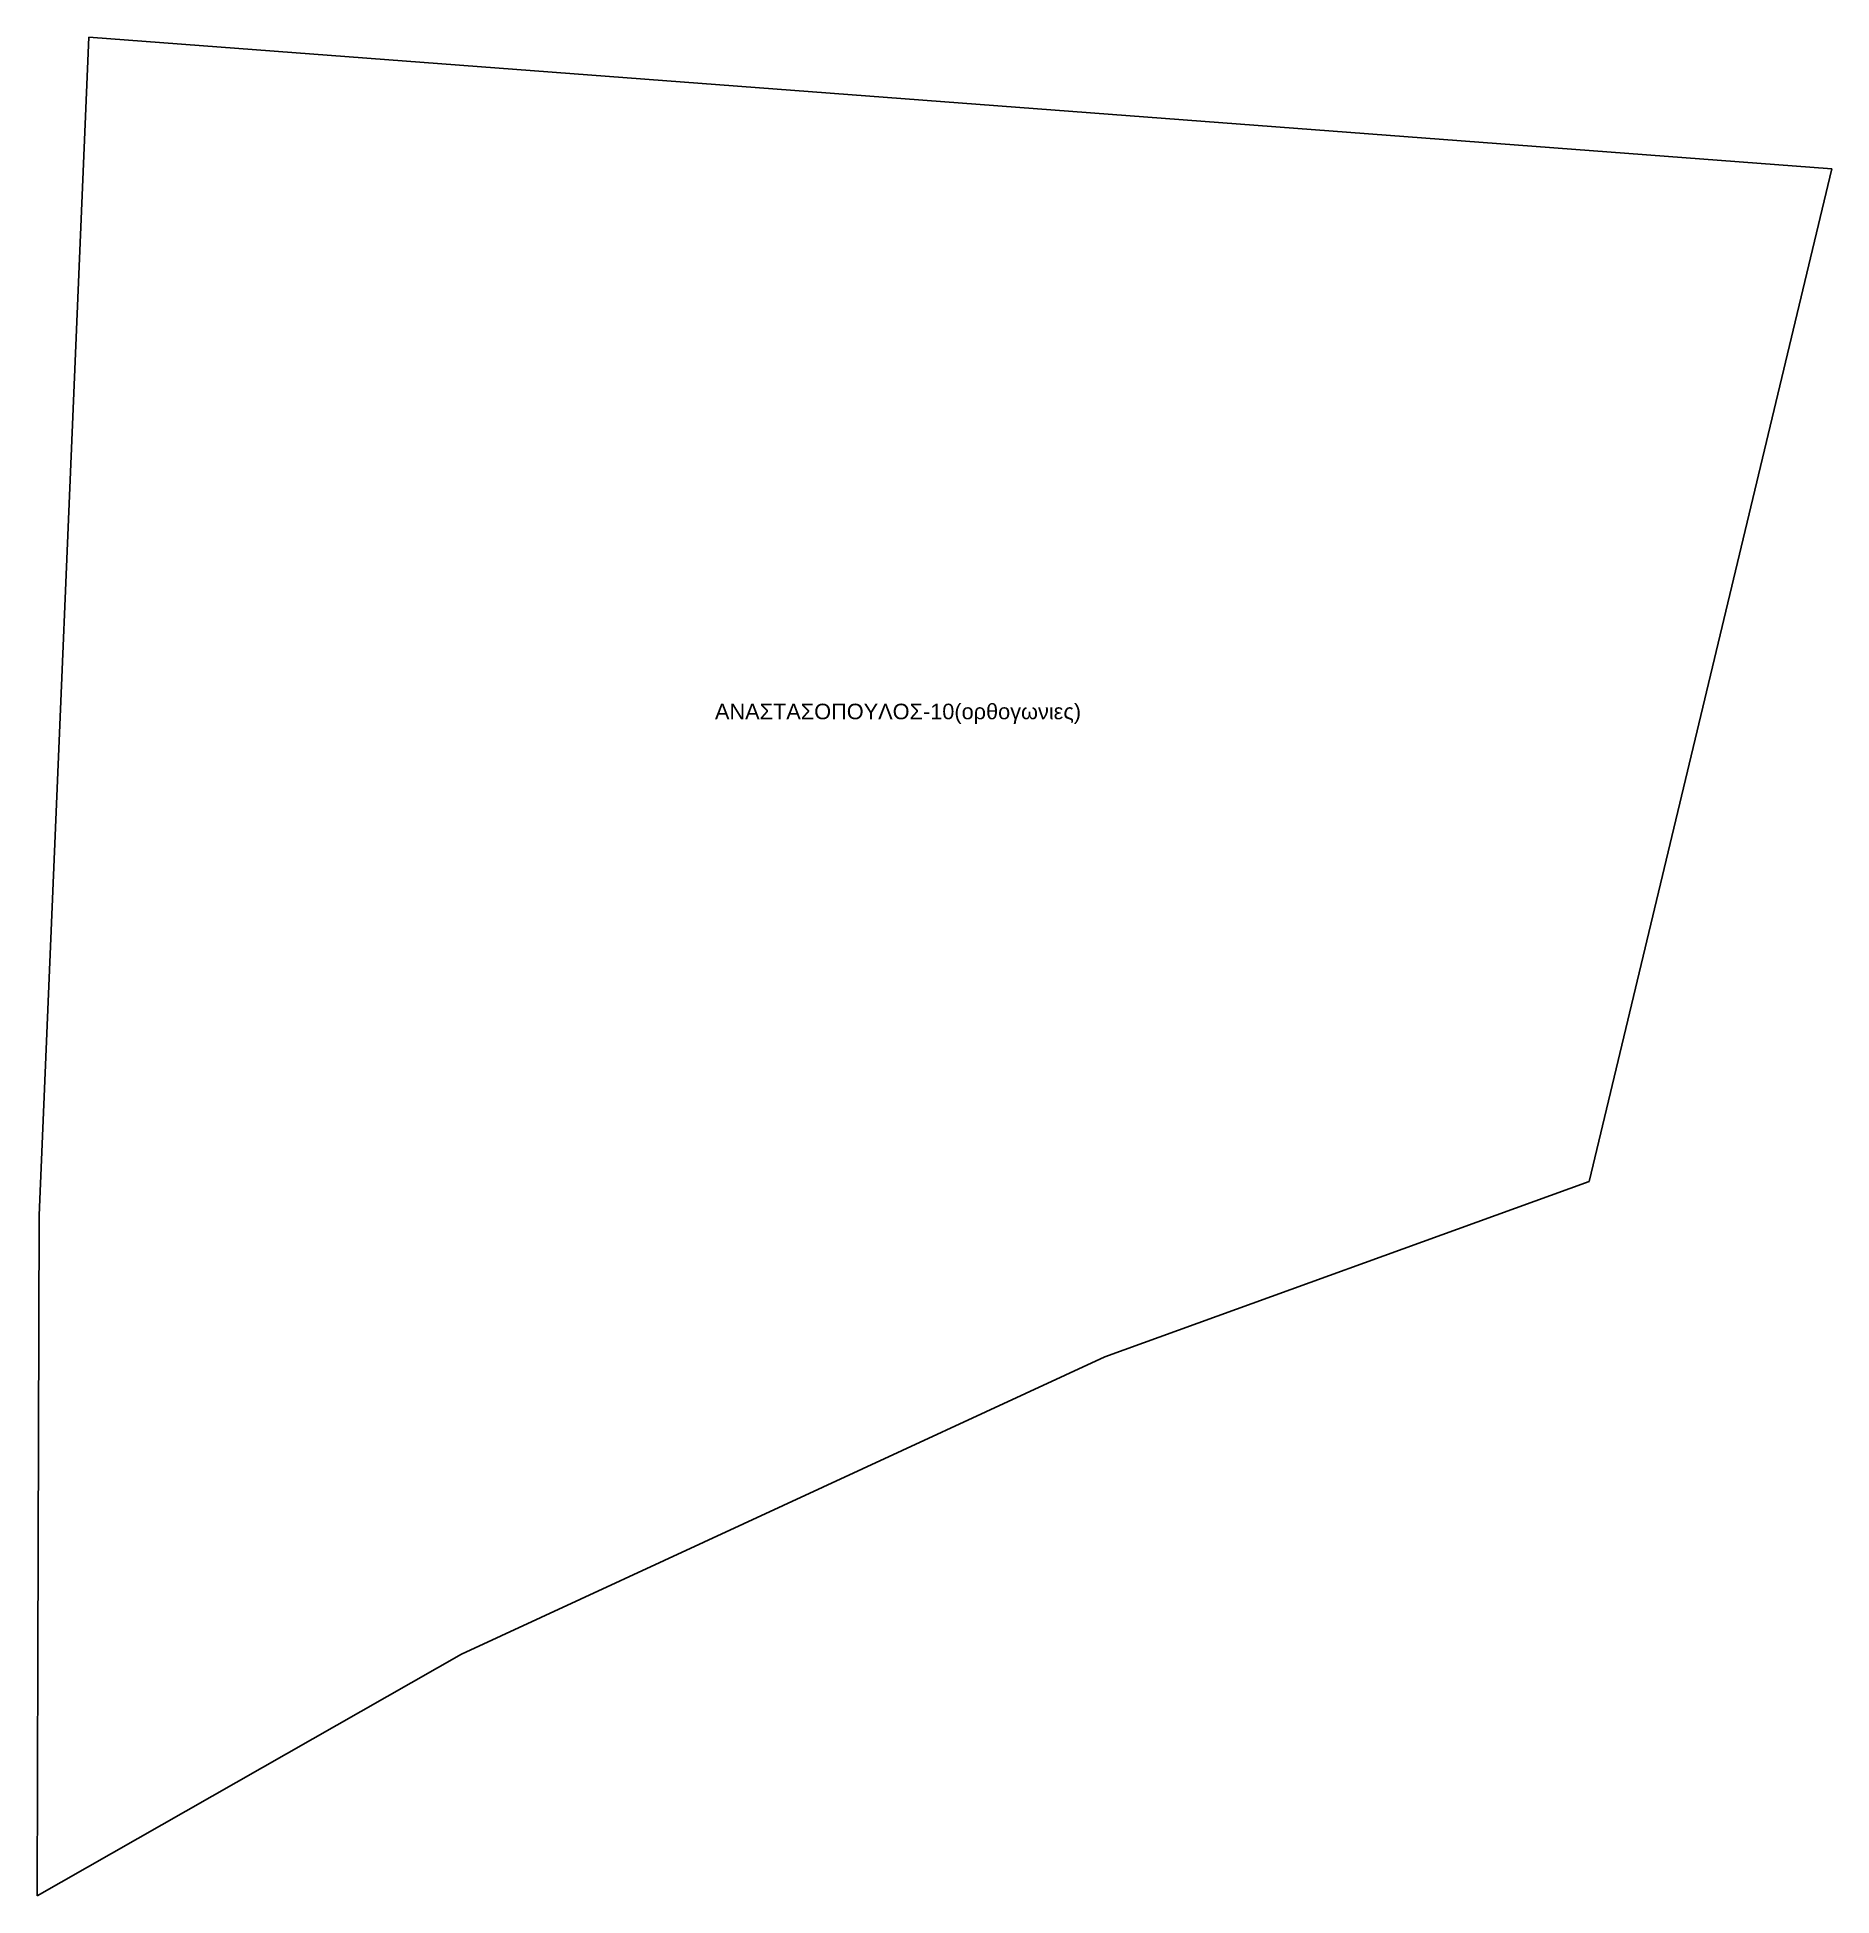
# Model space of a CAD drawing. Header units: metres. Extents: x 245125 to 394351, y 270578 to 4233311.
# Drawn here: x 270874.8 to 270932.5, y 270577.9 to 270637.6 of the extents above.
import ezdxf

# ---------------------------------------------------------------- set-up
doc = ezdxf.new("R2010")
doc.units = ezdxf.units.M
doc.layers.add('topo2010', color=207, linetype='Continuous')
doc.styles.get("Standard").update_dxf_attribs({"font": 'arial.ttf'})

msp = doc.modelspace()

# ---------------------------------------------------------------- linework, layer by layer
at = {"layer": 'topo2010', "color": 207}
for p, q in [((270874.868, 270599.777), (270876.466, 270637.643)), ((270876.466, 270637.643), (270932.522, 270633.406)), ((270932.522, 270633.406), (270924.721, 270600.855)), ((270924.721, 270600.855), (270909.137, 270595.22)), ((270874.826, 270585.604), (270874.868, 270599.777)), ((270909.137, 270595.22), (270888.45, 270585.657)), ((270888.45, 270585.657), (270874.803, 270577.893)), ((270874.803, 270577.893), (270874.826, 270585.604))]:
    msp.add_line(p, q, dxfattribs=at)

# ---------------------------------------------------------------- texts
at = {"layer": 'topo2010', "color": 207, "insert": (270896.602, 270616.216), "char_height": 0.5, "width": 21.08625, "attachment_point": 1}
msp.add_mtext('ANAΣΤΑΣΟΠΟΥΛΟΣ-10(ορθογωνιες)', dxfattribs=at)

doc.saveas('drawing.dxf')
